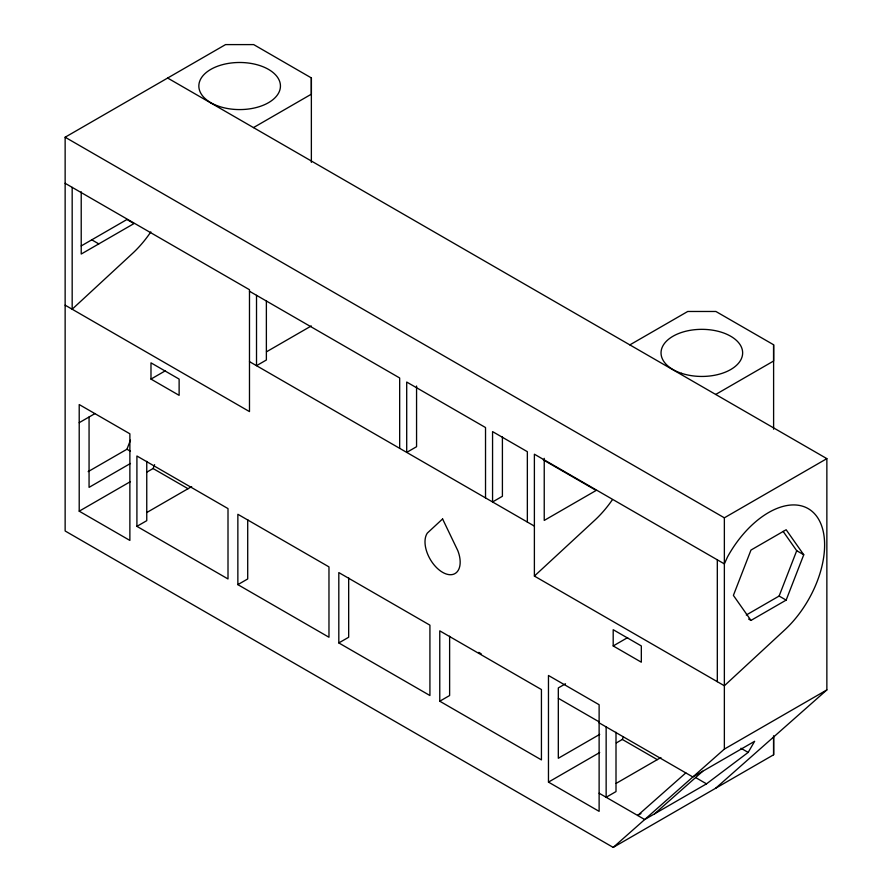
<?xml version="1.0" encoding="UTF-8"?>
<svg xmlns="http://www.w3.org/2000/svg" width="892" height="892" viewBox="0 0 892 892"><rect width="100%" height="100%" fill="white"/><g stroke="black" fill="none" stroke-linecap="round" stroke-linejoin="round"><path stroke-width="1.34" d="M253.495 127.601L311.364 94.173L311.364 77.927L253.696 44.6L225.553 44.6L65.138 137.223L65.138 530.985L613.194 847.4L773.609 754.788L773.609 736.692M72.174 187.353L72.174 309.223L132.73 253.228A79.265 45.76 -60 0 0 150.848 231.898M79.21 511.183L79.21 404.555L129.875 433.802L129.875 540.429L79.21 511.183L130.455 481.602M81.217 191.802L81.217 254.042L133.978 223.58L126.943 219.51L81.217 245.924M95.054 413.542L89.066 416.999L89.066 487.367L130.455 463.461M136.911 526.358L136.911 456.002L228.006 508.596L228.006 578.953L136.911 526.358L146.756 520.672L146.756 461.354M237.863 584.639L237.863 514.283L328.97 566.888L328.97 637.245L237.863 584.639L247.708 578.953L247.708 519.635M65.138 183.295L249.481 289.722L249.481 411.591L65.138 305.164M256.517 295.33L256.517 365.687L266.373 360L266.373 300.682M338.815 642.931L338.815 572.575L429.922 625.169L429.922 695.526L338.815 642.931L348.672 637.245L348.672 577.916M399.672 448.341L399.672 377.974L249.481 291.26M416.564 386.013L416.564 446.714L406.707 452.4L406.707 382.044L485.527 427.547L485.527 497.903M439.767 701.212L439.767 630.856L541.433 689.549L541.433 759.906L439.767 701.212L449.624 695.526L449.624 636.208M527.35 522.054L527.35 451.687L492.562 431.605L492.562 501.962L502.408 496.275L502.408 436.957M715.696 788.216L826.862 689.917L826.862 458.633L724.36 517.817L724.36 685.758L534.386 576.076L534.386 454.206L724.36 563.889L727.616 556.742A79.265 45.76 -60 0 1 816.124 515.576A79.265 45.76 -60 0 1 784.904 629.763L724.36 685.758L724.36 749.09L613.194 847.4M544.231 458.343L544.231 520.426L596.191 490.433L543.295 459.893M599.123 722.854L599.123 704.725L548.468 675.478L548.468 782.106L599.123 811.352L599.123 722.854L692.839 776.965L754.643 741.285L748.165 752.413L706.509 783.845L644.704 819.536L599.123 793.222M606.147 726.913L606.147 797.27L616.004 791.583L616.004 732.265M717.313 681.689L717.313 559.83M773.609 429.197L773.609 344.769L715.886 311.475L687.743 311.475L629.852 344.892M88.163 471.623L126.943 449.245L130.455 440.169M147.135 471.968L153.09 468.534L154.606 464.643M616.383 742.891L622.337 739.446L623.352 736.859M746.292 615.001L779.117 596.046L796.712 550.71L783.12 531.376M786.153 600.104L803.748 554.768L786.153 529.748L750.975 550.063L733.391 595.399L750.975 620.419L786.153 600.104L779.117 596.046M534.386 576.076L594.931 520.081A79.265 45.76 -60 0 0 612.28 499.888M685.803 772.907L637.668 815.466L640.947 813.571M654.55 813.838L702.695 771.279M150.982 379.089L179.125 395.346L179.125 379.089L150.982 362.843L150.982 379.089L165.455 370.738M79.21 422.685L89.066 416.999M266.518 351.782L311.286 325.948M146.912 512.454L191.668 486.619M715.696 394.454L773.609 361.015L773.609 344.769M613.194 645.942L641.326 662.198L641.326 645.942L613.194 629.696L613.194 645.942L627.656 637.59M565.506 683.774L558.314 687.922L558.314 758.278L599.714 734.384M548.468 782.106L599.703 752.525M616.16 783.377L660.927 757.531M724.36 749.09L826.862 689.917M167.64 78.039L826.862 458.633M796.712 550.71L803.748 554.768M65.138 137.223L724.36 517.817M91.764 239.825L98.8 243.884M748.633 619.059L750.975 620.419M249.481 361.628L534.386 526.113M740.962 748.254L748.165 752.413M126.943 449.245L130.455 451.274M478.781 652.375L481.189 653.769M558.392 698.336L599.413 722.018M695.715 777.612L706.509 783.845M153.09 468.534L188.067 488.727M622.337 739.446L657.315 759.649M773.609 754.788L773.609 735.755M311.364 77.927L311.364 162.355M442.588 518.943L427.357 533.07A24.876 14.361 60 0 0 442.588 572.329A24.876 14.361 60 0 0 457.819 550.665L442.588 518.943M210.802 102.691A40.798 23.549 0 0 0 279.051 92.132A40.798 23.549 0 0 0 229.088 63.287A40.798 23.549 0 0 0 210.802 102.691M681.443 373.291A40.798 23.549 0 0 0 742.646 352.886A40.798 23.549 0 0 0 681.455 332.493A40.798 23.549 0 0 0 681.443 373.291"/></g></svg>
